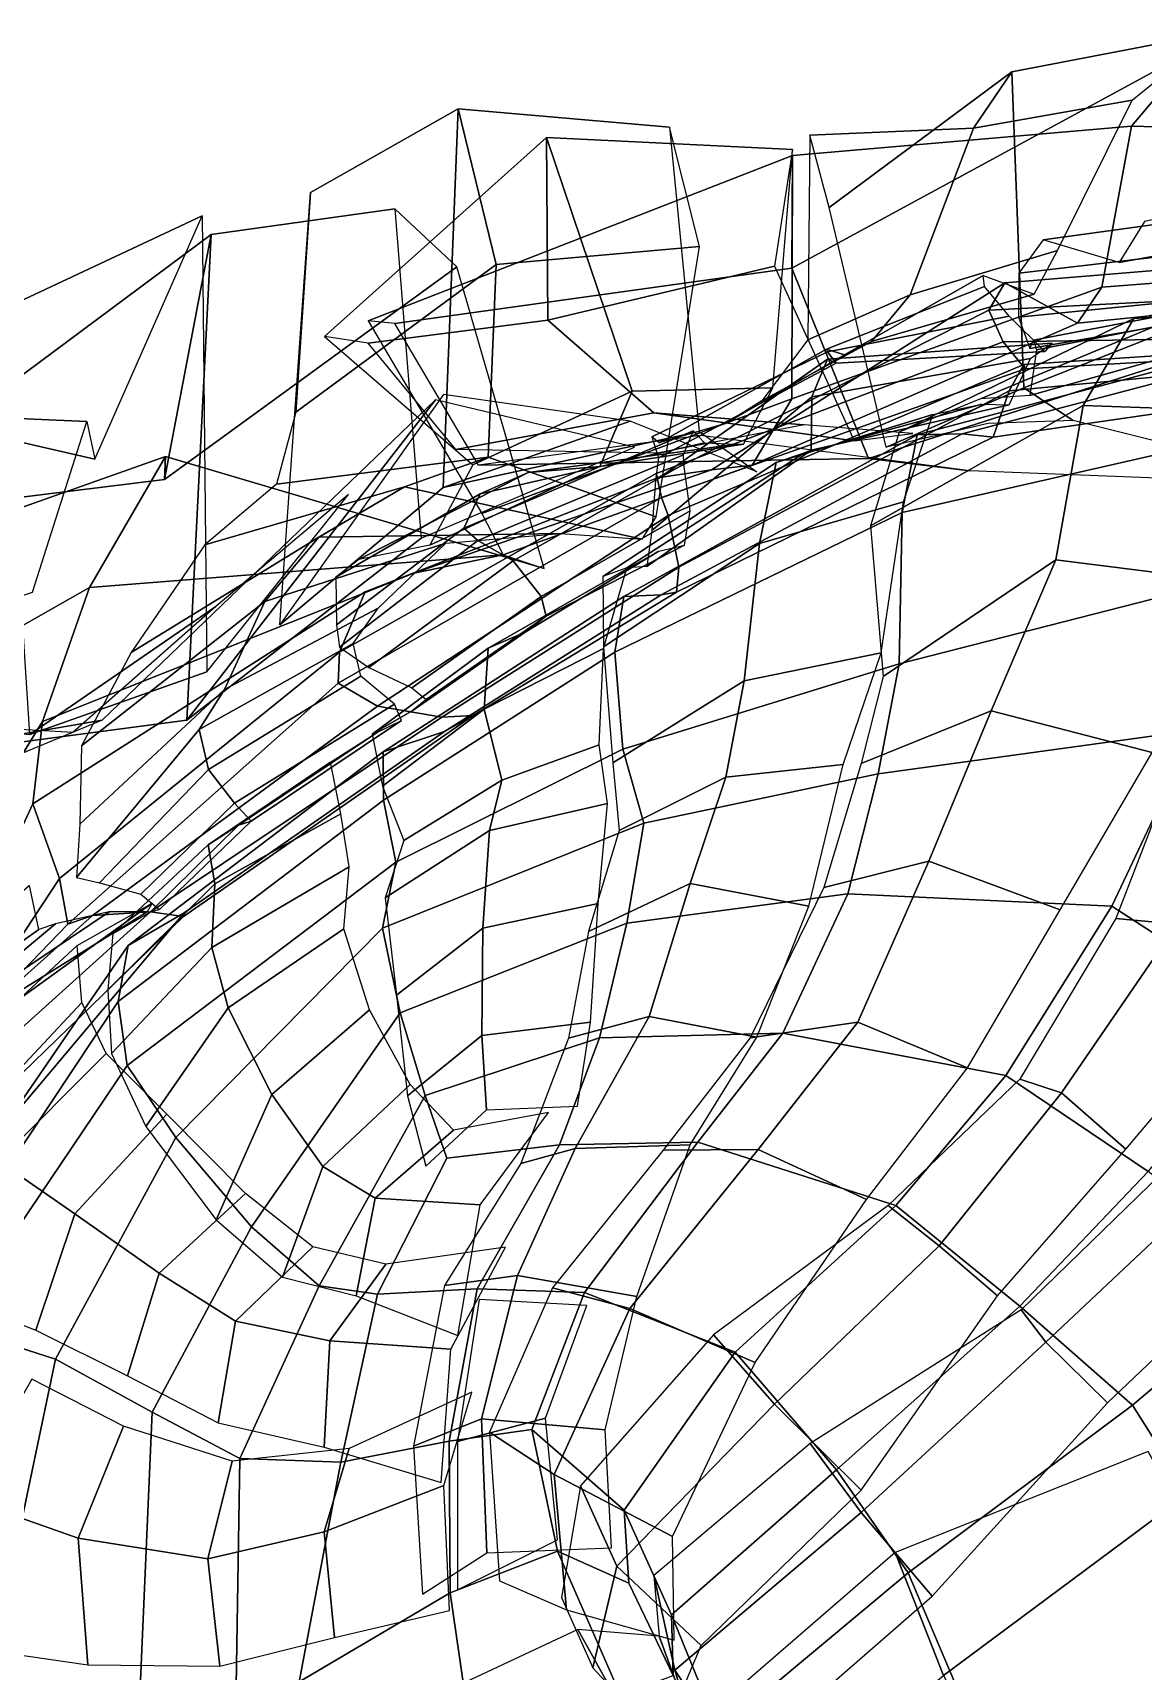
# Model space of a CAD drawing. Extents: x -1.42 to 1.42, y -1.59 to 1.05.
# Drawn here: x -0.892 to -0.164, y -0.033 to 1.042 of the extents above; entities that cross this region are included whole.
import ezdxf

# ---------------------------------------------------------------- set-up
doc = ezdxf.new("R2010")
doc.units = 0

msp = doc.modelspace()

# ---------------------------------------------------------------- linework, layer by layer
for points in [[(-0.344, 0.763, 12.032), (-0.3943, 0.8879, 12.3825), (-0.1277, 1.0327, 12.3923), (-0.1368, 0.8292, 12.0332)], [(-0.3943, 0.8879, 12.3825), (-0.3937, 0.9617, 12.7426), (-0.1714, 0.9811, 12.7238), (-0.1277, 1.0327, 12.3923)], [(-0.2499, 1.0167, 12.3908), (-0.2749, 0.9798, 12.7272), (-0.1709, 0.9981, 12.7295), (-0.1165, 1.0424, 12.3844)], [(-0.2419, 0.8093, 12.0285), (-0.2499, 1.0167, 12.3908), (-0.1165, 1.0424, 12.3844), (-0.1207, 0.8573, 12.0567)], [(-0.1714, 0.9811, 12.7238), (0.1171, 0.9735, 12.7583), (0.0938, 1.0345, 12.4085), (-0.1277, 1.0327, 12.3923)], [(-0.3697, 0.9276, 12.3898), (-0.3823, 0.9752, 12.7323), (-0.2749, 0.9798, 12.7272), (-0.2499, 1.0167, 12.3908)], [(-0.3322, 0.7704, 12.0121), (-0.3697, 0.9276, 12.3898), (-0.2499, 1.0167, 12.3908), (-0.2419, 0.8093, 12.0285)], [(-0.7302, 0.6537, 12.2921), (-0.71, 0.9375, 12.6411), (-0.6132, 0.9924, 12.6018), (-0.6229, 0.7439, 12.2615)], [(-0.71, 0.9375, 12.6411), (-0.7197, 0.7934, 12.9146), (-0.5882, 0.8902, 12.9051), (-0.6132, 0.9924, 12.6018)], [(-0.6229, 0.7439, 12.2615), (-0.6132, 0.9924, 12.6018), (-0.4745, 0.9805, 12.551), (-0.4549, 0.7807, 12.2329)], [(-0.6132, 0.9924, 12.6018), (-0.5882, 0.8902, 12.9051), (-0.4547, 0.902, 12.8711), (-0.4745, 0.9805, 12.551)], [(-0.2749, 0.9798, 12.7272), (-0.3166, 0.8704, 13.0133), (-0.2198, 0.8995, 13.0217), (-0.1709, 0.9981, 12.7295)], [(-0.3937, 0.9617, 12.7426), (-0.3941, 0.802, 13.0073), (-0.1907, 0.8754, 13.0178), (-0.1714, 0.9811, 12.7238)], [(-0.3823, 0.9752, 12.7323), (-0.3838, 0.8408, 13.0097), (-0.3166, 0.8704, 13.0133), (-0.2749, 0.9798, 12.7272)], [(-0.1907, 0.8754, 13.0178), (0.1281, 0.8998, 13.0681), (0.1171, 0.9735, 12.7583), (-0.1714, 0.9811, 12.7238)], [(-0.5551, 0.9736, 12.7584), (-0.5543, 0.8537, 12.4222), (-0.6722, 0.8386, 12.4441), (-0.7009, 0.8429, 12.7435)], [(-0.4989, 0.8072, 13.0175), (-0.5551, 0.9736, 12.7584), (-0.7009, 0.8429, 12.7435), (-0.6034, 0.7588, 13.0098)], [(-0.3938, 0.9658, 12.7447), (-0.4055, 0.8892, 12.3953), (-0.5543, 0.8537, 12.4222), (-0.5551, 0.9736, 12.7584)], [(-0.4066, 0.8092, 13.0123), (-0.3938, 0.9658, 12.7447), (-0.5551, 0.9736, 12.7584), (-0.4989, 0.8072, 13.0175)], [(-0.3937, 0.9617, 12.7426), (-0.3943, 0.8879, 12.3825), (-0.6547, 0.8515, 12.4637), (-0.6721, 0.8533, 12.7578)], [(-0.3941, 0.802, 13.0073), (-0.3937, 0.9617, 12.7426), (-0.6721, 0.8533, 12.7578), (-0.5977, 0.7268, 13.0033)], [(-0.1795, 0.8915, 13.3056), (-0.0447, 0.9161, 13.329), (-0.0295, 0.9467, 13.0449), (-0.1629, 0.9184, 13.0213)], [(-0.7752, 0.9099, 12.6246), (-0.8057, 0.7492, 12.8798), (-0.6141, 0.8887, 12.82), (-0.6547, 0.9268, 12.5089)], [(-0.7912, 0.5912, 12.3187), (-0.7752, 0.9099, 12.6246), (-0.6547, 0.9268, 12.5089), (-0.6373, 0.7107, 12.2501)], [(-0.2293, 0.9064, 13.5544), (-0.2452, 0.8846, 13.7867), (-0.0813, 0.9038, 13.8123), (-0.0637, 0.9293, 13.5851)], [(-0.1795, 0.8915, 13.3056), (-0.2293, 0.9064, 13.5544), (-0.0637, 0.9293, 13.5851), (-0.0447, 0.9161, 13.329)], [(-0.781, 0.9223, 12.6117), (-0.9121, 0.8606, 12.6511), (-0.9307, 0.7806, 12.9484), (-0.8516, 0.7625, 12.914)], [(-0.8942, 0.5818, 12.3329), (-0.9121, 0.8606, 12.6511), (-0.781, 0.9223, 12.6117), (-0.7781, 0.6228, 12.3168)], [(-0.7752, 0.9099, 12.6246), (-1.0463, 0.7083, 12.6461), (-1.0678, 0.7167, 12.9265), (-0.8057, 0.7492, 12.8798)], [(-1.0267, 0.56, 12.4385), (-1.0463, 0.7083, 12.6461), (-0.7752, 0.9099, 12.6246), (-0.7912, 0.5912, 12.3187)], [(-0.2545, 0.8782, 13.5461), (-0.265, 0.8603, 13.7802), (0.1148, 0.8798, 13.8527), (0.1381, 0.9107, 13.6267)], [(-0.2068, 0.8518, 13.2902), (-0.2545, 0.8782, 13.5461), (0.1381, 0.9107, 13.6267), (0.1388, 0.8865, 13.3504)], [(-0.2452, 0.8846, 13.7867), (-0.2455, 0.8556, 13.9901), (-0.0858, 0.8717, 14.0091), (-0.0813, 0.9038, 13.8123)], [(-0.5882, 0.8902, 12.9051), (-0.5935, 0.7637, 13.0977), (-0.4832, 0.7246, 13.0538), (-0.4547, 0.902, 12.8711)], [(-0.3166, 0.8704, 13.0133), (-0.3419, 0.8398, 13.2785), (-0.2351, 0.8708, 13.2954), (-0.2198, 0.8995, 13.0217)], [(-0.2068, 0.8518, 13.2902), (0.1388, 0.8865, 13.3504), (0.1281, 0.8998, 13.0681), (-0.1907, 0.8754, 13.0178)], [(-0.8057, 0.7492, 12.8798), (-0.8051, 0.7642, 13.1462), (-0.5568, 0.6906, 13.023), (-0.6141, 0.8887, 12.82)], [(-0.7197, 0.7934, 12.9146), (-0.7323, 0.7461, 13.1197), (-0.5935, 0.7637, 13.0977), (-0.5882, 0.8902, 12.9051)], [(-0.3943, 0.8879, 12.3825), (-0.344, 0.763, 12.032), (-0.5998, 0.7585, 12.1718), (-0.6547, 0.8515, 12.4637)], [(-0.4055, 0.8892, 12.3953), (-0.3532, 0.7744, 12.0529), (-0.4848, 0.7928, 12.0743), (-0.5543, 0.8537, 12.4222)], [(-0.3597, 0.831, 13.522), (-0.3714, 0.8347, 13.7379), (-0.2677, 0.8759, 13.7627), (-0.2687, 0.8831, 13.5382)], [(-0.3419, 0.8398, 13.2785), (-0.3597, 0.831, 13.522), (-0.2687, 0.8831, 13.5382), (-0.2351, 0.8708, 13.2954)], [(-0.4469, 0.7555, 13.5029), (-0.4823, 0.7502, 13.714), (-0.265, 0.8603, 13.7802), (-0.2545, 0.8782, 13.5461)], [(-0.4203, 0.7586, 13.2485), (-0.4469, 0.7555, 13.5029), (-0.2545, 0.8782, 13.5461), (-0.2068, 0.8518, 13.2902)], [(-0.3941, 0.802, 13.0073), (-0.4203, 0.7586, 13.2485), (-0.2068, 0.8518, 13.2902), (-0.1907, 0.8754, 13.0178)], [(-0.3714, 0.8347, 13.7379), (-0.3707, 0.833, 13.9389), (-0.2515, 0.8563, 13.9677), (-0.2677, 0.8759, 13.7627)], [(-0.265, 0.8603, 13.7802), (-0.2555, 0.8395, 13.982), (0.118, 0.8452, 14.0373), (0.1148, 0.8798, 13.8527)], [(-0.2455, 0.8556, 13.9901), (-0.238, 0.8351, 14.1531), (-0.0959, 0.8596, 14.17), (-0.0858, 0.8717, 14.0091)], [(-0.3838, 0.8408, 13.0097), (-0.4139, 0.8008, 13.257), (-0.3419, 0.8398, 13.2785), (-0.3166, 0.8704, 13.0133)], [(-0.2704, 0.8021, 14.674), (-0.3238, 0.7801, 14.8738), (-0.1698, 0.8547, 14.8911), (-0.1243, 0.863, 14.6838)], [(-0.3119, 0.7785, 14.8597), (-0.3219, 0.7275, 15.0647), (-0.0373, 0.7923, 15.1445), (0.0176, 0.8664, 14.9158)], [(-0.2825, 0.7791, 14.654), (-0.3119, 0.7785, 14.8597), (0.0176, 0.8664, 14.9158), (0.0539, 0.8674, 14.6778)], [(-0.2621, 0.7768, 14.4864), (-0.2825, 0.7791, 14.654), (0.0539, 0.8674, 14.6778), (0.0901, 0.8279, 14.4893)], [(-0.2381, 0.8043, 14.4909), (-0.2704, 0.8021, 14.674), (-0.1243, 0.863, 14.6838), (-0.097, 0.844, 14.4963)], [(-0.2336, 0.8342, 14.3427), (-0.2381, 0.8043, 14.4909), (-0.097, 0.844, 14.4963), (-0.0898, 0.8625, 14.3507)], [(-0.238, 0.8351, 14.1531), (-0.2356, 0.8405, 14.2549), (-0.0946, 0.8674, 14.2683), (-0.0959, 0.8596, 14.17)], [(-0.2356, 0.8405, 14.2549), (-0.2336, 0.8342, 14.3427), (-0.0898, 0.8625, 14.3507), (-0.0946, 0.8674, 14.2683)], [(-0.1698, 0.8547, 14.8911), (-0.2031, 0.7977, 15.1063), (-0.0161, 0.7911, 15.1491), (0.0229, 0.8671, 14.9173)], [(-0.1243, 0.863, 14.6838), (-0.1698, 0.8547, 14.8911), (0.0229, 0.8671, 14.9173), (0.0582, 0.8703, 14.698)], [(-0.5543, 0.8537, 12.4222), (-0.4848, 0.7928, 12.0743), (-0.6147, 0.7688, 12.1327), (-0.6722, 0.8386, 12.4441)], [(-0.4823, 0.7502, 13.714), (-0.4832, 0.753, 13.9233), (-0.2555, 0.8395, 13.982), (-0.265, 0.8603, 13.7802)], [(-0.3707, 0.833, 13.9389), (-0.365, 0.8255, 14.1186), (-0.2282, 0.8331, 14.1364), (-0.2515, 0.8563, 13.9677)], [(-0.3238, 0.7801, 14.8738), (-0.3425, 0.7186, 15.0722), (-0.2031, 0.7977, 15.1063), (-0.1698, 0.8547, 14.8911)], [(-0.2097, 0.7878, 11.8445), (-0.2419, 0.8093, 12.0285), (-0.1207, 0.8573, 12.0567), (-0.1544, 0.7741, 11.84)], [(-0.4832, 0.753, 13.9233), (-0.4798, 0.7373, 14.1067), (-0.2412, 0.8218, 14.1483), (-0.2555, 0.8395, 13.982)], [(-0.4139, 0.8008, 13.257), (-0.4377, 0.7858, 13.505), (-0.3597, 0.831, 13.522), (-0.3419, 0.8398, 13.2785)], [(-0.2517, 0.8074, 14.3639), (-0.2621, 0.7768, 14.4864), (0.0901, 0.8279, 14.4893), (0.1081, 0.8414, 14.3579)], [(-0.2555, 0.8395, 13.982), (-0.2412, 0.8218, 14.1483), (0.1129, 0.8417, 14.1837), (0.118, 0.8452, 14.0373)], [(-0.242, 0.8245, 14.2738), (-0.2517, 0.8074, 14.3639), (0.1081, 0.8414, 14.3579), (0.1091, 0.8478, 14.2795)], [(-0.2412, 0.8218, 14.1483), (-0.242, 0.8245, 14.2738), (0.1091, 0.8478, 14.2795), (0.1129, 0.8417, 14.1837)], [(-0.4813, 0.7732, 13.7143), (-0.4861, 0.7772, 13.9239), (-0.3707, 0.833, 13.9389), (-0.3714, 0.8347, 13.7379)], [(-0.4861, 0.7772, 13.9239), (-0.4816, 0.7634, 14.1105), (-0.365, 0.8255, 14.1186), (-0.3707, 0.833, 13.9389)], [(-0.4377, 0.7858, 13.505), (-0.4813, 0.7732, 13.7143), (-0.3714, 0.8347, 13.7379), (-0.3597, 0.831, 13.522)], [(-0.3811, 0.8033, 14.3556), (-0.3816, 0.7684, 14.4925), (-0.2516, 0.7981, 14.4979), (-0.2375, 0.8285, 14.356)], [(-0.3708, 0.8281, 14.2552), (-0.3811, 0.8033, 14.3556), (-0.2375, 0.8285, 14.356), (-0.2233, 0.8387, 14.2582)], [(-0.365, 0.8255, 14.1186), (-0.3708, 0.8281, 14.2552), (-0.2233, 0.8387, 14.2582), (-0.2282, 0.8331, 14.1364)], [(-0.2775, 0.7548, 11.7684), (-0.344, 0.763, 12.032), (-0.1368, 0.8292, 12.0332), (-0.1428, 0.7496, 11.7603)], [(-0.4836, 0.7484, 14.2564), (-0.486, 0.7157, 14.3628), (-0.3811, 0.8033, 14.3556), (-0.3708, 0.8281, 14.2552)], [(-0.4816, 0.7634, 14.1105), (-0.4836, 0.7484, 14.2564), (-0.3708, 0.8281, 14.2552), (-0.365, 0.8255, 14.1186)], [(-0.4798, 0.7373, 14.1067), (-0.4754, 0.7254, 14.2669), (-0.242, 0.8245, 14.2738), (-0.2412, 0.8218, 14.1483)], [(-0.4754, 0.7254, 14.2669), (-0.4684, 0.6915, 14.3809), (-0.2517, 0.8074, 14.3639), (-0.242, 0.8245, 14.2738)], [(-0.4989, 0.8072, 13.0175), (-0.6034, 0.7588, 13.0098), (-0.6316, 0.706, 13.2258), (-0.5202, 0.7577, 13.2378)], [(-0.4066, 0.8092, 13.0123), (-0.4989, 0.8072, 13.0175), (-0.5202, 0.7577, 13.2378), (-0.426, 0.7723, 13.2476)], [(-0.4684, 0.6915, 14.3809), (-0.4699, 0.6751, 14.4985), (-0.2621, 0.7768, 14.4864), (-0.2517, 0.8074, 14.3639)], [(-0.2654, 0.7858, 11.8409), (-0.3322, 0.7704, 12.0121), (-0.2419, 0.8093, 12.0285), (-0.2097, 0.7878, 11.8445)], [(-0.8466, 0.5911, 12.0963), (-1.0267, 0.56, 12.4385), (-0.7912, 0.5912, 12.3187), (-0.628, 0.8014, 11.9815)], [(-0.628, 0.8014, 11.9815), (-0.7912, 0.5912, 12.3187), (-0.6373, 0.7107, 12.2501), (-0.4974, 0.7704, 11.894)], [(-0.6227, 0.8049, 12.0336), (-0.7302, 0.6537, 12.2921), (-0.6229, 0.7439, 12.2615), (-0.5003, 0.7875, 11.9863)], [(-0.3941, 0.802, 13.0073), (-0.5977, 0.7268, 13.0033), (-0.5837, 0.6996, 13.2302), (-0.4203, 0.7586, 13.2485)], [(-0.486, 0.7157, 14.3628), (-0.4894, 0.6919, 14.4932), (-0.3816, 0.7684, 14.4925), (-0.3811, 0.8033, 14.3556)], [(-0.3016, 0.7918, 14.8815), (-0.2695, 0.7985, 14.6805), (-0.3864, 0.7665, 14.6698), (-0.4045, 0.7602, 14.8681)], [(-0.3864, 0.7665, 14.6698), (-0.2695, 0.7985, 14.6805), (-0.2516, 0.7981, 14.4979), (-0.3816, 0.7684, 14.4925)], [(-0.2209, 0.6963, 15.3013), (-0.2031, 0.7977, 15.1063), (-0.3425, 0.7186, 15.0722), (-0.3342, 0.6197, 15.2555)], [(-0.0786, 0.6785, 15.34), (-0.0161, 0.7911, 15.1491), (-0.2031, 0.7977, 15.1063), (-0.2209, 0.6963, 15.3013)], [(-0.9857, 0.7929, 13.1996), (-0.9989, 0.6399, 13.3873), (-0.8923, 0.6751, 13.374), (-0.8568, 0.7872, 13.1687)], [(-0.8516, 0.7625, 12.914), (-0.9307, 0.7806, 12.9484), (-0.9857, 0.7929, 13.1996), (-0.8568, 0.7872, 13.1687)], [(-0.5003, 0.7875, 11.9863), (-0.6229, 0.7439, 12.2615), (-0.4549, 0.7807, 12.2329), (-0.4171, 0.7542, 11.9701)], [(-0.4848, 0.7928, 12.0743), (-0.386, 0.7851, 11.8724), (-0.4826, 0.7664, 11.8924), (-0.6147, 0.7688, 12.1327)], [(-0.3532, 0.7744, 12.0529), (-0.3148, 0.7794, 11.8621), (-0.386, 0.7851, 11.8724), (-0.4848, 0.7928, 12.0743)], [(-0.3209, 0.7344, 15.0688), (-0.3016, 0.7918, 14.8815), (-0.4045, 0.7602, 14.8681), (-0.4155, 0.7072, 15.0546)], [(-0.0791, 0.6906, 15.3488), (-0.0373, 0.7923, 15.1445), (-0.3219, 0.7275, 15.0647), (-0.3238, 0.6281, 15.2551)], [(-0.6094, 0.7172, 13.8651), (-0.6002, 0.7091, 14.0599), (-0.4652, 0.7652, 14.0818), (-0.4589, 0.781, 13.8957)], [(-0.4589, 0.781, 13.8957), (-0.4516, 0.7732, 13.6929), (-0.5986, 0.7396, 13.6798), (-0.6094, 0.7172, 13.8651)], [(-0.344, 0.763, 12.032), (-0.2775, 0.7548, 11.7684), (-0.4542, 0.778, 11.8496), (-0.5998, 0.7585, 12.1718)], [(-0.3219, 0.7275, 15.0647), (-0.3119, 0.7785, 14.8597), (-0.5044, 0.6724, 14.83), (-0.5103, 0.6358, 15.028)], [(-0.3119, 0.7785, 14.8597), (-0.2825, 0.7791, 14.654), (-0.4799, 0.6735, 14.643), (-0.5044, 0.6724, 14.83)], [(-0.4799, 0.6735, 14.643), (-0.2825, 0.7791, 14.654), (-0.2621, 0.7768, 14.4864), (-0.4699, 0.6751, 14.4985)], [(-1.1564, 0.6398, 13.1821), (-1.19, 0.4877, 13.3522), (-0.8549, 0.6782, 13.341), (-0.8051, 0.7642, 13.1462)], [(-0.8057, 0.7492, 12.8798), (-1.0678, 0.7167, 12.9265), (-1.1564, 0.6398, 13.1821), (-0.8051, 0.7642, 13.1462)], [(-0.8051, 0.7642, 13.1462), (-0.8549, 0.6782, 13.341), (-0.5837, 0.6996, 13.2302), (-0.5568, 0.6906, 13.023)], [(-0.7323, 0.7461, 13.1197), (-0.7794, 0.7063, 13.2894), (-0.6484, 0.7444, 13.2814), (-0.5935, 0.7637, 13.0977)], [(-0.5935, 0.7637, 13.0977), (-0.6484, 0.7444, 13.2814), (-0.4924, 0.7099, 13.2502), (-0.4832, 0.7246, 13.0538)], [(-0.4651, 0.7591, 14.2486), (-0.4652, 0.7652, 14.0818), (-0.6002, 0.7091, 14.0599), (-0.577, 0.6957, 14.2406)], [(-0.5673, 0.7537, 13.4773), (-0.5986, 0.7396, 13.6798), (-0.4516, 0.7732, 13.6929), (-0.4304, 0.7724, 13.4939)], [(-0.4304, 0.7724, 13.4939), (-0.426, 0.7723, 13.2476), (-0.5202, 0.7577, 13.2378), (-0.5673, 0.7537, 13.4773)], [(-0.4045, 0.7602, 14.8681), (-0.3864, 0.7665, 14.6698), (-0.5025, 0.6911, 14.6567), (-0.5181, 0.6854, 14.849)], [(-0.5025, 0.6911, 14.6567), (-0.3864, 0.7665, 14.6698), (-0.3816, 0.7684, 14.4925), (-0.4894, 0.6919, 14.4932)], [(-0.6784, 0.6965, 13.4502), (-0.6933, 0.6851, 13.6594), (-0.5986, 0.7396, 13.6798), (-0.5673, 0.7537, 13.4773)], [(-0.6909, 0.6358, 13.842), (-0.6919, 0.6155, 14.0227), (-0.4798, 0.7373, 14.1067), (-0.4832, 0.753, 13.9233)], [(-0.4832, 0.753, 13.9233), (-0.4823, 0.7502, 13.714), (-0.6741, 0.6753, 13.6719), (-0.6909, 0.6358, 13.842)], [(-0.5673, 0.7537, 13.4773), (-0.5202, 0.7577, 13.2378), (-0.6316, 0.706, 13.2258), (-0.6784, 0.6965, 13.4502)], [(-0.6421, 0.6876, 13.4761), (-0.6741, 0.6753, 13.6719), (-0.4823, 0.7502, 13.714), (-0.4469, 0.7555, 13.5029)], [(-0.4469, 0.7555, 13.5029), (-0.4203, 0.7586, 13.2485), (-0.5837, 0.6996, 13.2302), (-0.6421, 0.6876, 13.4761)], [(-0.577, 0.6957, 14.2406), (-0.5587, 0.6724, 14.3818), (-0.461, 0.7286, 14.3755), (-0.4651, 0.7591, 14.2486)], [(-0.4155, 0.7072, 15.0546), (-0.4045, 0.7602, 14.8681), (-0.5181, 0.6854, 14.849), (-0.5178, 0.6392, 15.0407)], [(-0.7046, 0.7112, 13.4798), (-0.6484, 0.7444, 13.2814), (-0.7794, 0.7063, 13.2894), (-0.8276, 0.6356, 13.4746)], [(-0.546, 0.7137, 13.4785), (-0.4924, 0.7099, 13.2502), (-0.6484, 0.7444, 13.2814), (-0.7046, 0.7112, 13.4798)], [(-0.7721, 0.6657, 12.1041), (-0.8942, 0.5818, 12.3329), (-0.7781, 0.6228, 12.3168), (-0.685, 0.7393, 12.0844)], [(-0.6094, 0.7172, 13.8651), (-0.5986, 0.7396, 13.6798), (-0.6933, 0.6851, 13.6594), (-0.693, 0.6536, 13.8404)], [(-0.4754, 0.7254, 14.2669), (-0.4798, 0.7373, 14.1067), (-0.6919, 0.6155, 14.0227), (-0.666, 0.6004, 14.2185)], [(-0.4155, 0.7072, 15.0546), (-0.4255, 0.617, 15.2321), (-0.3355, 0.6353, 15.2504), (-0.3209, 0.7344, 15.0688)], [(-0.666, 0.6004, 14.2185), (-0.6239, 0.593, 14.3899), (-0.4684, 0.6915, 14.3809), (-0.4754, 0.7254, 14.2669)], [(-0.461, 0.7286, 14.3755), (-0.5587, 0.6724, 14.3818), (-0.5554, 0.6593, 14.5129), (-0.4646, 0.706, 14.5044)], [(-0.5103, 0.6358, 15.028), (-0.5051, 0.5721, 15.2025), (-0.3238, 0.6281, 15.2551), (-0.3219, 0.7275, 15.0647)], [(-0.8276, 0.6356, 13.4746), (-0.8603, 0.5743, 13.6425), (-0.74, 0.669, 13.6626), (-0.7046, 0.7112, 13.4798)], [(-0.7046, 0.7112, 13.4798), (-0.74, 0.669, 13.6626), (-0.6212, 0.7074, 13.6701), (-0.546, 0.7137, 13.4785)], [(-0.693, 0.6536, 13.8404), (-0.691, 0.639, 14.0295), (-0.6002, 0.7091, 14.0599), (-0.6094, 0.7172, 13.8651)], [(-0.6421, 0.6876, 13.4761), (-0.5837, 0.6996, 13.2302), (-0.8549, 0.6782, 13.341), (-0.8858, 0.5902, 13.5198)], [(-0.6655, 0.6647, 13.8357), (-0.6212, 0.7074, 13.6701), (-0.74, 0.669, 13.6626), (-0.7664, 0.6113, 13.8307)], [(-0.577, 0.6957, 14.2406), (-0.6002, 0.7091, 14.0599), (-0.691, 0.639, 14.0295), (-0.6717, 0.6257, 14.223)], [(-0.5027, 0.6902, 14.8579), (-0.4815, 0.702, 14.6677), (-0.5691, 0.6489, 14.6672), (-0.5934, 0.6383, 14.8448)], [(-0.5554, 0.6593, 14.5129), (-0.5691, 0.6489, 14.6672), (-0.4815, 0.702, 14.6677), (-0.4646, 0.706, 14.5044)], [(-0.5178, 0.6392, 15.0407), (-0.5116, 0.5632, 15.1997), (-0.4255, 0.617, 15.2321), (-0.4155, 0.7072, 15.0546)], [(-0.6717, 0.6257, 14.223), (-0.6435, 0.6123, 14.3821), (-0.5587, 0.6724, 14.3818), (-0.577, 0.6957, 14.2406)], [(-0.4684, 0.6915, 14.3809), (-0.6239, 0.593, 14.3899), (-0.6033, 0.5941, 14.5221), (-0.4699, 0.6751, 14.4985)], [(-0.5027, 0.6902, 14.8579), (-0.5934, 0.6383, 14.8448), (-0.5961, 0.5984, 15.0331), (-0.5177, 0.6382, 15.0421)], [(-0.2209, 0.6963, 15.3013), (-0.3342, 0.6197, 15.2555), (-0.3487, 0.5627, 15.4), (-0.2635, 0.5973, 15.4566)], [(-0.0791, 0.6906, 15.3488), (-0.3238, 0.6281, 15.2551), (-0.3375, 0.556, 15.4011), (-0.1295, 0.5846, 15.5126)], [(-0.0786, 0.6785, 15.34), (-0.2209, 0.6963, 15.3013), (-0.2635, 0.5973, 15.4566), (-0.1577, 0.5698, 15.4963)], [(-1.19, 0.4877, 13.3522), (-1.142, 0.1719, 13.4555), (-0.8858, 0.5902, 13.5198), (-0.8549, 0.6782, 13.341)], [(-0.8858, 0.5902, 13.5198), (-0.8921, 0.5361, 13.6775), (-0.6741, 0.6753, 13.6719), (-0.6421, 0.6876, 13.4761)], [(-0.6909, 0.6358, 13.842), (-0.6741, 0.6753, 13.6719), (-0.8921, 0.5361, 13.6775), (-0.8747, 0.4872, 13.8531)], [(-0.7664, 0.6113, 13.8307), (-0.74, 0.669, 13.6626), (-0.8603, 0.5743, 13.6425), (-0.8614, 0.5228, 13.8241)], [(-0.5044, 0.6724, 14.83), (-0.4799, 0.6735, 14.643), (-0.622, 0.5837, 14.6606), (-0.6624, 0.5703, 14.8221)], [(-0.5044, 0.6724, 14.83), (-0.6624, 0.5703, 14.8221), (-0.6622, 0.5386, 15.014), (-0.5103, 0.6358, 15.028)], [(-0.5587, 0.6724, 14.3818), (-0.6435, 0.6123, 14.3821), (-0.6341, 0.6046, 14.5193), (-0.5554, 0.6593, 14.5129)], [(-0.6033, 0.5941, 14.5221), (-0.622, 0.5837, 14.6606), (-0.4799, 0.6735, 14.643), (-0.4699, 0.6751, 14.4985)], [(-0.8659, 0.5831, 12.1221), (-0.9845, 0.5899, 12.3827), (-0.8942, 0.5818, 12.3329), (-0.7721, 0.6657, 12.1041)], [(-0.7664, 0.6113, 13.8307), (-0.783, 0.5849, 14.0187), (-0.6821, 0.6415, 14.0181), (-0.6655, 0.6647, 13.8357)], [(-0.6341, 0.6046, 14.5193), (-0.6436, 0.597, 14.6688), (-0.5691, 0.6489, 14.6672), (-0.5554, 0.6593, 14.5129)], [(-0.5934, 0.6383, 14.8448), (-0.5691, 0.6489, 14.6672), (-0.6436, 0.597, 14.6688), (-0.6696, 0.5819, 14.8389)], [(-0.8747, 0.4872, 13.8531), (-0.8692, 0.4572, 14.0231), (-0.6919, 0.6155, 14.0227), (-0.6909, 0.6358, 13.842)], [(-0.677, 0.62, 14.2147), (-0.6821, 0.6415, 14.0181), (-0.783, 0.5849, 14.0187), (-0.777, 0.5587, 14.2155)], [(-0.5934, 0.6383, 14.8448), (-0.6696, 0.5819, 14.8389), (-0.6628, 0.5477, 15.0229), (-0.5961, 0.5984, 15.0331)], [(-0.654, 0.498, 15.1698), (-0.5051, 0.5721, 15.2025), (-0.5103, 0.6358, 15.028), (-0.6622, 0.5386, 15.014)], [(-0.5845, 0.5517, 15.1872), (-0.5207, 0.575, 15.2013), (-0.5177, 0.6382, 15.0421), (-0.5961, 0.5984, 15.0331)], [(-0.3606, 0.5621, 15.3935), (-0.3355, 0.6353, 15.2504), (-0.4255, 0.617, 15.2321), (-0.4376, 0.5537, 15.3695)], [(-0.3375, 0.556, 15.4011), (-0.3238, 0.6281, 15.2551), (-0.5051, 0.5721, 15.2025), (-0.4914, 0.5236, 15.3494)], [(-0.666, 0.6004, 14.2185), (-0.6919, 0.6155, 14.0227), (-0.8692, 0.4572, 14.0231), (-0.853, 0.4628, 14.2088)], [(-0.777, 0.5587, 14.2155), (-0.7599, 0.5367, 14.3935), (-0.655, 0.6017, 14.3903), (-0.677, 0.62, 14.2147)], [(-0.4376, 0.5537, 15.3695), (-0.4255, 0.617, 15.2321), (-0.5116, 0.5632, 15.1997), (-0.5075, 0.5187, 15.3388)], [(-0.8614, 0.5228, 13.8241), (-0.8635, 0.4879, 14.0171), (-0.783, 0.5849, 14.0187), (-0.7664, 0.6113, 13.8307)], [(-0.853, 0.4628, 14.2088), (-0.8149, 0.4654, 14.398), (-0.6239, 0.593, 14.3899), (-0.666, 0.6004, 14.2185)], [(-0.8149, 0.4654, 14.398), (-0.7934, 0.4623, 14.5635), (-0.6033, 0.5941, 14.5221), (-0.6239, 0.593, 14.3899)], [(-0.7934, 0.4623, 14.5635), (-0.7929, 0.4647, 14.6994), (-0.622, 0.5837, 14.6606), (-0.6033, 0.5941, 14.5221)], [(-0.7599, 0.5367, 14.3935), (-0.7489, 0.5248, 14.5478), (-0.6504, 0.5908, 14.5384), (-0.655, 0.6017, 14.3903)], [(-0.6487, 0.5121, 15.174), (-0.5845, 0.5517, 15.1872), (-0.5961, 0.5984, 15.0331), (-0.6628, 0.5477, 15.0229)], [(-0.2635, 0.5973, 15.4566), (-0.3487, 0.5627, 15.4), (-0.3733, 0.4812, 15.541), (-0.3044, 0.4985, 15.5979)], [(-0.1577, 0.5698, 15.4963), (-0.2635, 0.5973, 15.4566), (-0.3044, 0.4985, 15.5979), (-0.2182, 0.4667, 15.6301)], [(-1.142, 0.1719, 13.4555), (-1.0703, 0.1508, 13.6258), (-0.8921, 0.5361, 13.6775), (-0.8858, 0.5902, 13.5198)], [(-1.0267, 0.56, 12.4385), (-0.8466, 0.5911, 12.0963), (-0.9535, 0.547, 12.187), (-1.0387, 0.5302, 12.4671)], [(-0.777, 0.5587, 14.2155), (-0.783, 0.5849, 14.0187), (-0.8635, 0.4879, 14.0171), (-0.8484, 0.4844, 14.2157)], [(-0.6624, 0.5703, 14.8221), (-0.622, 0.5837, 14.6606), (-0.7929, 0.4647, 14.6994), (-0.8297, 0.4431, 14.8657)], [(-0.6968, 0.5635, 14.8447), (-0.666, 0.5832, 14.6819), (-0.7572, 0.5222, 14.6903), (-0.7771, 0.5094, 14.8525)], [(-0.7489, 0.5248, 14.5478), (-0.7572, 0.5222, 14.6903), (-0.666, 0.5832, 14.6819), (-0.6504, 0.5908, 14.5384)], [(-0.1295, 0.5846, 15.5126), (-0.3375, 0.556, 15.4011), (-0.3575, 0.4771, 15.5453), (-0.1843, 0.4691, 15.6399)], [(-0.1843, 0.4691, 15.6399), (-0.0737, 0.3975, 15.7101), (0.0066, 0.513, 15.5984), (-0.1295, 0.5846, 15.5126)], [(-0.1817, 0.4609, 15.64), (-0.1413, 0.4572, 15.6841), (-0.073, 0.5814, 15.5658), (-0.1395, 0.5701, 15.5108)], [(-0.8297, 0.4431, 14.8657), (-0.8362, 0.4064, 15.0533), (-0.6622, 0.5386, 15.014), (-0.6624, 0.5703, 14.8221)], [(-0.4914, 0.5236, 15.3494), (-0.5051, 0.5721, 15.2025), (-0.654, 0.498, 15.1698), (-0.6627, 0.4546, 15.3233)], [(-0.5152, 0.5365, 15.3478), (-0.5207, 0.575, 15.2013), (-0.5845, 0.5517, 15.1872), (-0.5925, 0.5187, 15.3407)], [(-0.7771, 0.5094, 14.8525), (-0.7728, 0.4837, 15.0294), (-0.6901, 0.5297, 15.024), (-0.6968, 0.5635, 14.8447)], [(-0.4609, 0.484, 15.5223), (-0.383, 0.4691, 15.5366), (-0.3606, 0.5621, 15.3935), (-0.4376, 0.5537, 15.3695)], [(-0.8484, 0.4844, 14.2157), (-0.8214, 0.477, 14.3971), (-0.7599, 0.5367, 14.3935), (-0.777, 0.5587, 14.2155)], [(-0.5925, 0.5187, 15.3407), (-0.5845, 0.5517, 15.1872), (-0.6487, 0.5121, 15.174), (-0.6611, 0.4746, 15.3262)], [(-0.5277, 0.4523, 15.4858), (-0.4609, 0.484, 15.5223), (-0.4376, 0.5537, 15.3695), (-0.5075, 0.5187, 15.3388)], [(-0.5025, 0.4578, 15.4938), (-0.3575, 0.4771, 15.5453), (-0.3375, 0.556, 15.4011), (-0.4914, 0.5236, 15.3494)], [(-0.654, 0.498, 15.1698), (-0.6622, 0.5386, 15.014), (-0.8362, 0.4064, 15.0533), (-0.8303, 0.3644, 15.2146)], [(-1.0703, 0.1508, 13.6258), (-1.0405, 0.2356, 13.8741), (-0.8747, 0.4872, 13.8531), (-0.8921, 0.5361, 13.6775)], [(-0.8214, 0.477, 14.3971), (-0.809, 0.4669, 14.5508), (-0.7489, 0.5248, 14.5478), (-0.7599, 0.5367, 14.3935)], [(-0.6847, 0.4948, 15.171), (-0.6901, 0.5297, 15.024), (-0.7728, 0.4837, 15.0294), (-0.7748, 0.4419, 15.1863)], [(-0.5969, 0.4546, 15.4841), (-0.5213, 0.4708, 15.495), (-0.5152, 0.5365, 15.3478), (-0.5925, 0.5187, 15.3407)], [(-0.7771, 0.5094, 14.8525), (-0.7572, 0.5222, 14.6903), (-0.8155, 0.4648, 14.6896), (-0.8398, 0.4508, 14.8678)], [(-0.809, 0.4669, 14.5508), (-0.8155, 0.4648, 14.6896), (-0.7572, 0.5222, 14.6903), (-0.7489, 0.5248, 14.5478)], [(-0.6512, 0.3991, 15.4557), (-0.5025, 0.4578, 15.4938), (-0.4914, 0.5236, 15.3494), (-0.6627, 0.4546, 15.3233)], [(-0.6536, 0.4105, 15.4573), (-0.5969, 0.4546, 15.4841), (-0.5925, 0.5187, 15.3407), (-0.6611, 0.4746, 15.3262)], [(-0.8398, 0.4508, 14.8678), (-0.8429, 0.4141, 15.0455), (-0.7728, 0.4837, 15.0294), (-0.7771, 0.5094, 14.8525)], [(-0.654, 0.498, 15.1698), (-0.8303, 0.3644, 15.2146), (-0.7984, 0.3171, 15.3644), (-0.6627, 0.4546, 15.3233)], [(-0.6847, 0.4948, 15.171), (-0.7748, 0.4419, 15.1863), (-0.7641, 0.4023, 15.3359), (-0.6882, 0.4541, 15.3203)], [(-0.3733, 0.4812, 15.541), (-0.4215, 0.3825, 15.6499), (-0.3509, 0.3929, 15.706), (-0.3044, 0.4985, 15.5979)], [(-0.3044, 0.4985, 15.5979), (-0.3509, 0.3929, 15.706), (-0.279, 0.3628, 15.7281), (-0.2182, 0.4667, 15.6301)], [(-1.0405, 0.2356, 13.8741), (-1.0726, 0.2466, 14.0507), (-0.8692, 0.4572, 14.0231), (-0.8747, 0.4872, 13.8531)], [(-0.9699, 0.4164, 13.8728), (-0.9527, 0.4083, 14.0408), (-0.8883, 0.4538, 14.0257), (-0.8944, 0.4827, 13.867)], [(-0.7748, 0.4419, 15.1863), (-0.7728, 0.4837, 15.0294), (-0.8429, 0.4141, 15.0455), (-0.8406, 0.3724, 15.1972)], [(-0.4877, 0.3967, 15.633), (-0.4609, 0.484, 15.5223), (-0.5277, 0.4523, 15.4858), (-0.5408, 0.3823, 15.5932)], [(-0.4001, 0.3856, 15.6577), (-0.3575, 0.4771, 15.5453), (-0.5025, 0.4578, 15.4938), (-0.5203, 0.3826, 15.6013)], [(-0.4172, 0.383, 15.6519), (-0.383, 0.4691, 15.5366), (-0.4609, 0.484, 15.5223), (-0.4877, 0.3967, 15.633)], [(-0.3575, 0.4771, 15.5453), (-0.4001, 0.3856, 15.6577), (-0.2538, 0.3579, 15.7416), (-0.1843, 0.4691, 15.6399)], [(-0.8692, 0.4572, 14.0231), (-1.0726, 0.2466, 14.0507), (-1.0606, 0.2769, 14.2365), (-0.853, 0.4628, 14.2088)], [(-1.0606, 0.2769, 14.2365), (-1.0133, 0.2865, 14.4214), (-0.8149, 0.4654, 14.398), (-0.853, 0.4628, 14.2088)], [(-1.0133, 0.2865, 14.4214), (-0.9822, 0.2788, 14.6034), (-0.7934, 0.4623, 14.5635), (-0.8149, 0.4654, 14.398)], [(-0.9822, 0.2788, 14.6034), (-0.9698, 0.2544, 14.7398), (-0.7929, 0.4647, 14.6994), (-0.7934, 0.4623, 14.5635)], [(-0.9698, 0.2544, 14.7398), (-0.9805, 0.2234, 14.9186), (-0.8297, 0.4431, 14.8657), (-0.7929, 0.4647, 14.6994)], [(-0.9087, 0.4026, 14.7261), (-0.9493, 0.3636, 14.9064), (-0.8631, 0.4433, 14.8849), (-0.8138, 0.4709, 14.7187)], [(-0.9423, 0.4034, 14.2159), (-0.9203, 0.4128, 14.4082), (-0.8422, 0.4653, 14.3985), (-0.8773, 0.4574, 14.2053)], [(-0.9203, 0.4128, 14.4082), (-0.9039, 0.4112, 14.5818), (-0.8172, 0.4652, 14.5715), (-0.8422, 0.4653, 14.3985)], [(-0.9039, 0.4112, 14.5818), (-0.9087, 0.4026, 14.7261), (-0.8138, 0.4709, 14.7187), (-0.8172, 0.4652, 14.5715)], [(-0.5263, 0.3929, 15.6082), (-0.5213, 0.4708, 15.495), (-0.5969, 0.4546, 15.4841), (-0.5976, 0.3841, 15.5918)], [(-0.2538, 0.3579, 15.7416), (-0.1605, 0.2948, 15.8011), (-0.0737, 0.3975, 15.7101), (-0.1843, 0.4691, 15.6399)], [(-0.8883, 0.4538, 14.0257), (-0.9527, 0.4083, 14.0408), (-0.9423, 0.4034, 14.2159), (-0.8773, 0.4574, 14.2053)], [(-0.6627, 0.4546, 15.3233), (-0.7984, 0.3171, 15.3644), (-0.7487, 0.2586, 15.4895), (-0.6512, 0.3991, 15.4557)], [(-0.6882, 0.4541, 15.3203), (-0.7641, 0.4023, 15.3359), (-0.7354, 0.3455, 15.4691), (-0.6714, 0.4009, 15.4534)], [(-0.5976, 0.3841, 15.5918), (-0.5969, 0.4546, 15.4841), (-0.6536, 0.4105, 15.4573), (-0.6464, 0.3446, 15.5535)], [(-0.5203, 0.3826, 15.6013), (-0.5025, 0.4578, 15.4938), (-0.6512, 0.3991, 15.4557), (-0.6348, 0.3447, 15.5527)], [(-0.2447, 0.3554, 15.7437), (-0.2172, 0.3465, 15.779), (-0.1413, 0.4572, 15.6841), (-0.1817, 0.4609, 15.64)], [(-0.2172, 0.3465, 15.779), (-0.175, 0.3095, 15.7889), (-0.0907, 0.4093, 15.6991), (-0.1413, 0.4572, 15.6841)], [(-0.9805, 0.2234, 14.9186), (-0.97, 0.2049, 15.0891), (-0.8362, 0.4064, 15.0533), (-0.8297, 0.4431, 14.8657)], [(-0.9493, 0.3636, 14.9064), (-0.9352, 0.3255, 15.0807), (-0.86, 0.4059, 15.0685), (-0.8631, 0.4433, 14.8849)], [(-0.7748, 0.4419, 15.1863), (-0.8406, 0.3724, 15.1972), (-0.8181, 0.3245, 15.344), (-0.7641, 0.4023, 15.3359)], [(-0.8303, 0.3644, 15.2146), (-0.8362, 0.4064, 15.0533), (-0.97, 0.2049, 15.0891), (-0.9456, 0.1936, 15.2562)], [(-0.844, 0.3723, 15.2234), (-0.86, 0.4059, 15.0685), (-0.9352, 0.3255, 15.0807), (-0.9148, 0.3016, 15.2379)], [(-0.7641, 0.4023, 15.3359), (-0.8181, 0.3245, 15.344), (-0.772, 0.2632, 15.4722), (-0.7354, 0.3455, 15.4691)], [(-0.7044, 0.2198, 15.588), (-0.6348, 0.3447, 15.5527), (-0.6512, 0.3991, 15.4557), (-0.7487, 0.2586, 15.4895)], [(-0.7019, 0.2982, 15.5754), (-0.6447, 0.3519, 15.5525), (-0.6714, 0.4009, 15.4534), (-0.7354, 0.3455, 15.4691)], [(-0.5945, 0.3353, 15.6508), (-0.5349, 0.3378, 15.6635), (-0.5263, 0.3929, 15.6082), (-0.5976, 0.3841, 15.5918)], [(-0.572, 0.3001, 15.6645), (-0.5364, 0.3099, 15.7159), (-0.4877, 0.3967, 15.633), (-0.5408, 0.3823, 15.5932)], [(-0.5364, 0.3099, 15.7159), (-0.4608, 0.3123, 15.7417), (-0.4172, 0.383, 15.6519), (-0.4877, 0.3967, 15.633)], [(-0.4163, 0.3092, 15.7943), (-0.3509, 0.3929, 15.706), (-0.4215, 0.3825, 15.6499), (-0.4786, 0.3088, 15.7475)], [(-0.3453, 0.2765, 15.8164), (-0.279, 0.3628, 15.7281), (-0.3509, 0.3929, 15.706), (-0.4163, 0.3092, 15.7943)], [(-0.6344, 0.2983, 15.6121), (-0.5945, 0.3353, 15.6508), (-0.5976, 0.3841, 15.5918), (-0.6464, 0.3446, 15.5535)], [(-0.6206, 0.3035, 15.6103), (-0.5467, 0.3123, 15.676), (-0.5203, 0.3826, 15.6013), (-0.6348, 0.3447, 15.5527)], [(-0.5467, 0.3123, 15.676), (-0.4559, 0.3141, 15.7483), (-0.4001, 0.3856, 15.6577), (-0.5203, 0.3826, 15.6013)], [(-0.326, 0.2726, 15.8277), (-0.2538, 0.3579, 15.7416), (-0.4001, 0.3856, 15.6577), (-0.4559, 0.3141, 15.7483)], [(-0.844, 0.3723, 15.2234), (-0.9148, 0.3016, 15.2379), (-0.8646, 0.2671, 15.3889), (-0.8043, 0.3324, 15.3711)], [(-0.8303, 0.3644, 15.2146), (-0.9456, 0.1936, 15.2562), (-0.8774, 0.1716, 15.4087), (-0.7984, 0.3171, 15.3644)], [(-0.3309, 0.2725, 15.8252), (-0.2975, 0.246, 15.8593), (-0.2172, 0.3465, 15.779), (-0.2447, 0.3554, 15.7437)], [(-0.326, 0.2726, 15.8277), (-0.2446, 0.2064, 15.8725), (-0.1605, 0.2948, 15.8011), (-0.2538, 0.3579, 15.7416)], [(-0.7284, 0.2255, 15.5766), (-0.7019, 0.2982, 15.5754), (-0.7354, 0.3455, 15.4691), (-0.772, 0.2632, 15.4722)], [(-0.666, 0.2143, 15.664), (-0.6206, 0.3035, 15.6103), (-0.6348, 0.3447, 15.5527), (-0.7044, 0.2198, 15.588)], [(-0.6675, 0.2774, 15.6578), (-0.6162, 0.322, 15.6219), (-0.6447, 0.3519, 15.5525), (-0.7019, 0.2982, 15.5754)], [(-0.2975, 0.246, 15.8593), (-0.2592, 0.2133, 15.8667), (-0.175, 0.3095, 15.7889), (-0.2172, 0.3465, 15.779)], [(-0.5987, 0.273, 15.7334), (-0.5538, 0.3335, 15.6774), (-0.6162, 0.322, 15.6219), (-0.6675, 0.2774, 15.6578)], [(-0.8043, 0.3324, 15.3711), (-0.8646, 0.2671, 15.3889), (-0.8093, 0.2281, 15.517), (-0.7526, 0.2805, 15.4972)], [(-0.7984, 0.3171, 15.3644), (-0.8774, 0.1716, 15.4087), (-0.8139, 0.1368, 15.5298), (-0.7487, 0.2586, 15.4895)], [(-0.6007, 0.2178, 15.7456), (-0.5467, 0.3123, 15.676), (-0.6206, 0.3035, 15.6103), (-0.666, 0.2143, 15.664)], [(-0.5302, 0.2155, 15.8145), (-0.4559, 0.3141, 15.7483), (-0.5467, 0.3123, 15.676), (-0.6007, 0.2178, 15.7456)], [(-0.4959, 0.2127, 15.8315), (-0.4608, 0.3123, 15.7417), (-0.5364, 0.3099, 15.7159), (-0.5741, 0.2266, 15.7952)], [(-0.5302, 0.2155, 15.8145), (-0.4313, 0.1763, 15.8982), (-0.326, 0.2726, 15.8277), (-0.4559, 0.3141, 15.7483)], [(-0.9148, 0.3016, 15.2379), (-0.9494, 0.2137, 15.244), (-0.8903, 0.1906, 15.3968), (-0.8646, 0.2671, 15.3889)], [(-0.5741, 0.2266, 15.7952), (-0.5364, 0.3099, 15.7159), (-0.572, 0.3001, 15.6645), (-0.6221, 0.22, 15.7267)], [(-0.5512, 0.2185, 15.7933), (-0.5004, 0.2049, 15.8661), (-0.4163, 0.3092, 15.7943), (-0.4786, 0.3088, 15.7475)], [(-0.5004, 0.2049, 15.8661), (-0.4182, 0.1695, 15.9047), (-0.3453, 0.2765, 15.8164), (-0.4163, 0.3092, 15.7943)], [(-0.68, 0.2132, 15.6726), (-0.6675, 0.2774, 15.6578), (-0.7019, 0.2982, 15.5754), (-0.7284, 0.2255, 15.5766)], [(-0.1605, 0.2948, 15.8011), (-0.2446, 0.2064, 15.8725), (-0.1706, 0.1415, 15.9266), (-0.071, 0.226, 15.861)], [(-0.1519, 0.2933, 15.804), (-0.2437, 0.2041, 15.8726), (-0.2275, 0.1828, 15.907), (-0.1247, 0.2795, 15.8413)], [(-0.7592, 0.1967, 15.6221), (-0.7085, 0.2454, 15.5953), (-0.7526, 0.2805, 15.4972), (-0.8093, 0.2281, 15.517)], [(-0.6133, 0.1872, 15.761), (-0.5987, 0.273, 15.7334), (-0.6675, 0.2774, 15.6578), (-0.68, 0.2132, 15.6726)], [(-0.4055, 0.1421, 15.9339), (-0.2975, 0.246, 15.8593), (-0.3309, 0.2725, 15.8252), (-0.4456, 0.1876, 15.8844)], [(-0.3648, 0.099, 15.9411), (-0.2446, 0.2064, 15.8725), (-0.326, 0.2726, 15.8277), (-0.4313, 0.1763, 15.8982)], [(-0.1247, 0.2795, 15.8413), (-0.2275, 0.1828, 15.907), (-0.1871, 0.143, 15.9128), (-0.0867, 0.2383, 15.8476)], [(-0.8646, 0.2671, 15.3889), (-0.8903, 0.1906, 15.3968), (-0.8301, 0.1607, 15.5257), (-0.8093, 0.2281, 15.517)], [(-0.7563, 0.1064, 15.6271), (-0.7044, 0.2198, 15.588), (-0.7487, 0.2586, 15.4895), (-0.8139, 0.1368, 15.5298)], [(-0.6973, 0.1838, 15.7138), (-0.6606, 0.2341, 15.677), (-0.7085, 0.2454, 15.5953), (-0.7592, 0.1967, 15.6221)], [(-0.5821, 0.2452, 15.7394), (-0.6606, 0.2341, 15.677), (-0.6973, 0.1838, 15.7138), (-0.618, 0.1782, 15.7874)], [(-0.3487, 0.0856, 15.9474), (-0.2592, 0.2133, 15.8667), (-0.2975, 0.246, 15.8593), (-0.4055, 0.1421, 15.9339)], [(-0.7706, 0.1298, 15.6321), (-0.7592, 0.1967, 15.6221), (-0.8093, 0.2281, 15.517), (-0.8301, 0.1607, 15.5257)], [(-0.5979, 0.1325, 15.8277), (-0.5741, 0.2266, 15.7952), (-0.6221, 0.22, 15.7267), (-0.6424, 0.1145, 15.7702)], [(-0.5167, 0.1253, 15.8535), (-0.4959, 0.2127, 15.8315), (-0.5741, 0.2266, 15.7952), (-0.5979, 0.1325, 15.8277)], [(-0.071, 0.226, 15.861), (-0.1706, 0.1415, 15.9266), (-0.0799, -0.0023, 16.0142), (0.0408, 0.0783, 15.9726)], [(-0.6902, 0.104, 15.7096), (-0.666, 0.2143, 15.664), (-0.7044, 0.2198, 15.588), (-0.7563, 0.1064, 15.6271)], [(-0.6007, 0.2178, 15.7456), (-0.666, 0.2143, 15.664), (-0.6902, 0.104, 15.7096), (-0.6191, 0.1178, 15.7835)], [(-0.5647, 0.1254, 15.8361), (-0.5302, 0.2155, 15.8145), (-0.6007, 0.2178, 15.7456), (-0.6191, 0.1178, 15.7835)], [(-0.5512, 0.2185, 15.7933), (-0.5926, 0.1237, 15.8105), (-0.5501, 0.0959, 15.8765), (-0.5004, 0.2049, 15.8661)], [(-0.5302, 0.2155, 15.8145), (-0.5647, 0.1254, 15.8361), (-0.5042, 0.0725, 15.8963), (-0.4313, 0.1763, 15.8982)], [(-0.5559, 0.1329, 15.8388), (-0.5287, 0.2069, 15.8217), (-0.5993, 0.2109, 15.7601), (-0.6135, 0.1176, 15.7967)], [(-0.5004, 0.2049, 15.8661), (-0.5501, 0.0959, 15.8765), (-0.4724, 0.0552, 15.9115), (-0.4182, 0.1695, 15.9047)], [(-0.2446, 0.2064, 15.8725), (-0.3648, 0.099, 15.9411), (-0.3179, 0.0314, 15.9795), (-0.1706, 0.1415, 15.9266)], [(-0.9214, -0.0385, 15.488), (-0.8774, 0.1716, 15.4087), (-0.9456, 0.1936, 15.2562), (-1.0028, 0.0011, 15.3559)], [(-0.7011, 0.114, 15.7224), (-0.6973, 0.1838, 15.7138), (-0.7592, 0.1967, 15.6221), (-0.7706, 0.1298, 15.6321)], [(-0.2437, 0.2041, 15.8726), (-0.3821, 0.1164, 15.9234), (-0.3486, 0.0711, 15.9716), (-0.2275, 0.1828, 15.907)], [(-0.618, 0.1782, 15.7874), (-0.6973, 0.1838, 15.7138), (-0.7011, 0.114, 15.7224), (-0.6243, 0.0908, 15.7952)], [(-0.4055, 0.1421, 15.9339), (-0.4456, 0.1876, 15.8844), (-0.5329, 0.0886, 15.8624), (-0.5091, 0.0357, 15.9129)], [(-0.3648, 0.099, 15.9411), (-0.4313, 0.1763, 15.8982), (-0.5042, 0.0725, 15.8963), (-0.4731, 0.0039, 15.9241)], [(-0.2275, 0.1828, 15.907), (-0.3486, 0.0711, 15.9716), (-0.3021, 0.016, 15.9861), (-0.1871, 0.143, 15.9128)], [(-0.8229, -0.0695, 15.5945), (-0.8139, 0.1368, 15.5298), (-0.8774, 0.1716, 15.4087), (-0.9214, -0.0385, 15.488)], [(-0.8625, 0.0542, 15.573), (-0.8326, 0.1276, 15.542), (-0.8928, 0.1585, 15.4165), (-0.9376, 0.0806, 15.4507)], [(-0.701, 0.0584, 15.7502), (-0.6225, 0.0888, 15.8139), (-0.6041, 0.1499, 15.7635), (-0.6846, 0.1131, 15.7157)], [(-0.3487, 0.0856, 15.9474), (-0.4055, 0.1421, 15.9339), (-0.5091, 0.0357, 15.9129), (-0.4537, -0.0162, 15.9346)], [(-0.1706, 0.1415, 15.9266), (-0.3179, 0.0314, 15.9795), (-0.2562, -0.1139, 16.0514), (-0.0799, -0.0023, 16.0142)], [(-0.7593, -0.0701, 15.6911), (-0.7563, 0.1064, 15.6271), (-0.8139, 0.1368, 15.5298), (-0.8229, -0.0695, 15.5945)], [(-0.6366, 0.0173, 15.8213), (-0.5944, 0.0446, 15.8569), (-0.5979, 0.1325, 15.8277), (-0.6424, 0.1145, 15.7702)], [(-0.6136, 0.0203, 15.8382), (-0.548, 0.053, 15.857), (-0.5559, 0.1329, 15.8388), (-0.6135, 0.1176, 15.7967)], [(-0.5944, 0.0446, 15.8569), (-0.5125, 0.0479, 15.8659), (-0.5167, 0.1253, 15.8535), (-0.5979, 0.1325, 15.8277)], [(-0.7773, 0.0405, 15.6678), (-0.7615, 0.1047, 15.6389), (-0.8326, 0.1276, 15.542), (-0.8625, 0.0542, 15.573)], [(-0.6184, 0.0183, 15.8314), (-0.5479, 0.0456, 15.8587), (-0.5647, 0.1254, 15.8361), (-0.6191, 0.1178, 15.7835)], [(-0.5501, 0.0959, 15.8765), (-0.5926, 0.1237, 15.8105), (-0.586, 0.0262, 15.8312), (-0.5421, 0.0071, 15.8722)], [(-0.5042, 0.0725, 15.8963), (-0.5647, 0.1254, 15.8361), (-0.5479, 0.0456, 15.8587), (-0.5012, 0.0247, 15.8674)], [(-0.701, 0.0584, 15.7502), (-0.6846, 0.1131, 15.7157), (-0.7615, 0.1047, 15.6389), (-0.7773, 0.0405, 15.6678)], [(-0.7175, -0.0402, 15.7761), (-0.6184, 0.0183, 15.8314), (-0.6191, 0.1178, 15.7835), (-0.6902, 0.104, 15.7096)], [(-0.3821, 0.1164, 15.9234), (-0.4847, 0.0296, 15.9065), (-0.4709, -0.0325, 15.9442), (-0.3486, 0.0711, 15.9716)], [(-0.1603, 0.1111, 15.9323), (-0.3265, 0.0447, 15.9693), (-0.2946, -0.0361, 16.0254), (-0.1421, 0.0776, 15.9973)], [(-0.7175, -0.0402, 15.7761), (-0.6902, 0.104, 15.7096), (-0.7563, 0.1064, 15.6271), (-0.7593, -0.0701, 15.6911)], [(-0.3648, 0.099, 15.9411), (-0.4731, 0.0039, 15.9241), (-0.442, -0.0724, 15.9515), (-0.3179, 0.0314, 15.9795)], [(-0.6943, -0.0111, 15.7623), (-0.6187, 0.0066, 15.8293), (-0.6225, 0.0888, 15.8139), (-0.701, 0.0584, 15.7502)], [(-0.4724, 0.0552, 15.9115), (-0.5501, 0.0959, 15.8765), (-0.5421, 0.0071, 15.8722), (-0.4714, -0.0128, 15.8723)], [(-0.5247, -0.0309, 15.8602), (-0.5091, 0.0357, 15.9129), (-0.5329, 0.0886, 15.8624), (-0.5453, 0.0151, 15.8025)], [(-0.856, -0.0291, 15.5943), (-0.8625, 0.0542, 15.573), (-0.9376, 0.0806, 15.4507), (-0.9466, -0.0159, 15.4776)], [(-0.1421, 0.0776, 15.9973), (-0.2946, -0.0361, 16.0254), (-0.2466, -0.1278, 16.0541), (-0.1003, 0.0065, 16.0061)], [(-0.472, -0.0359, 15.8893), (-0.4731, 0.0039, 15.9241), (-0.5042, 0.0725, 15.8963), (-0.5012, 0.0247, 15.8674)], [(-0.3486, 0.0711, 15.9716), (-0.4709, -0.0325, 15.9442), (-0.4294, -0.0949, 15.9567), (-0.3021, 0.016, 15.9861)], [(-0.7694, -0.0298, 15.6858), (-0.7773, 0.0405, 15.6678), (-0.8625, 0.0542, 15.573), (-0.856, -0.0291, 15.5943)], [(-0.6943, -0.0111, 15.7623), (-0.701, 0.0584, 15.7502), (-0.7773, 0.0405, 15.6678), (-0.7694, -0.0298, 15.6858)], [(-0.5479, 0.0456, 15.8587), (-0.6184, 0.0183, 15.8314), (-0.6004, -0.1053, 15.8811), (-0.5066, -0.0489, 15.9099)], [(-0.472, -0.0359, 15.8893), (-0.5012, 0.0247, 15.8674), (-0.5479, 0.0456, 15.8587), (-0.5066, -0.0489, 15.9099)], [(-0.3265, 0.0447, 15.9693), (-0.4455, -0.0586, 15.9471), (-0.4271, -0.1455, 15.9871), (-0.2946, -0.0361, 16.0254)], [(-0.4801, -0.0792, 15.8709), (-0.4537, -0.0162, 15.9346), (-0.5091, 0.0357, 15.9129), (-0.5247, -0.0309, 15.8602)], [(-0.4709, -0.0325, 15.9442), (-0.4847, 0.0296, 15.9065), (-0.4813, -0.0102, 15.876), (-0.4616, -0.064, 15.918)], [(-0.3179, 0.0314, 15.9795), (-0.442, -0.0724, 15.9515), (-0.3913, -0.2235, 16.008), (-0.2562, -0.1139, 16.0514)], [(-0.6827, -0.1721, 15.8143), (-0.6004, -0.1053, 15.8811), (-0.6184, 0.0183, 15.8314), (-0.7175, -0.0402, 15.7761)], [(-0.442, -0.0724, 15.9515), (-0.4731, 0.0039, 15.9241), (-0.472, -0.0359, 15.8893), (-0.4406, -0.1098, 15.9128)], [(-0.6401, -0.0553, 15.8685), (-0.6011, -0.1431, 15.9122), (-0.492, -0.0826, 15.9419), (-0.5346, -0.0057, 15.9034)], [(-0.5346, -0.0057, 15.9034), (-0.492, -0.0826, 15.9419), (-0.4616, -0.064, 15.918), (-0.4813, -0.0102, 15.876)], [(-0.0799, -0.0023, 16.0142), (-0.2562, -0.1139, 16.0514), (-0.212, -0.2339, 16.075), (-0.0349, -0.12, 16.0675)], [(-0.0886, -0.0136, 16.0214), (-0.2659, -0.0982, 16.0445), (-0.2432, -0.1667, 16.0809), (-0.0697, -0.0667, 16.0444)], [(-0.4294, -0.0949, 15.9567), (-0.4709, -0.0325, 15.9442), (-0.4616, -0.064, 15.918), (-0.4116, -0.1273, 15.9214)]]:
    msp.add_3dface(points)

doc.saveas('drawing.dxf')
